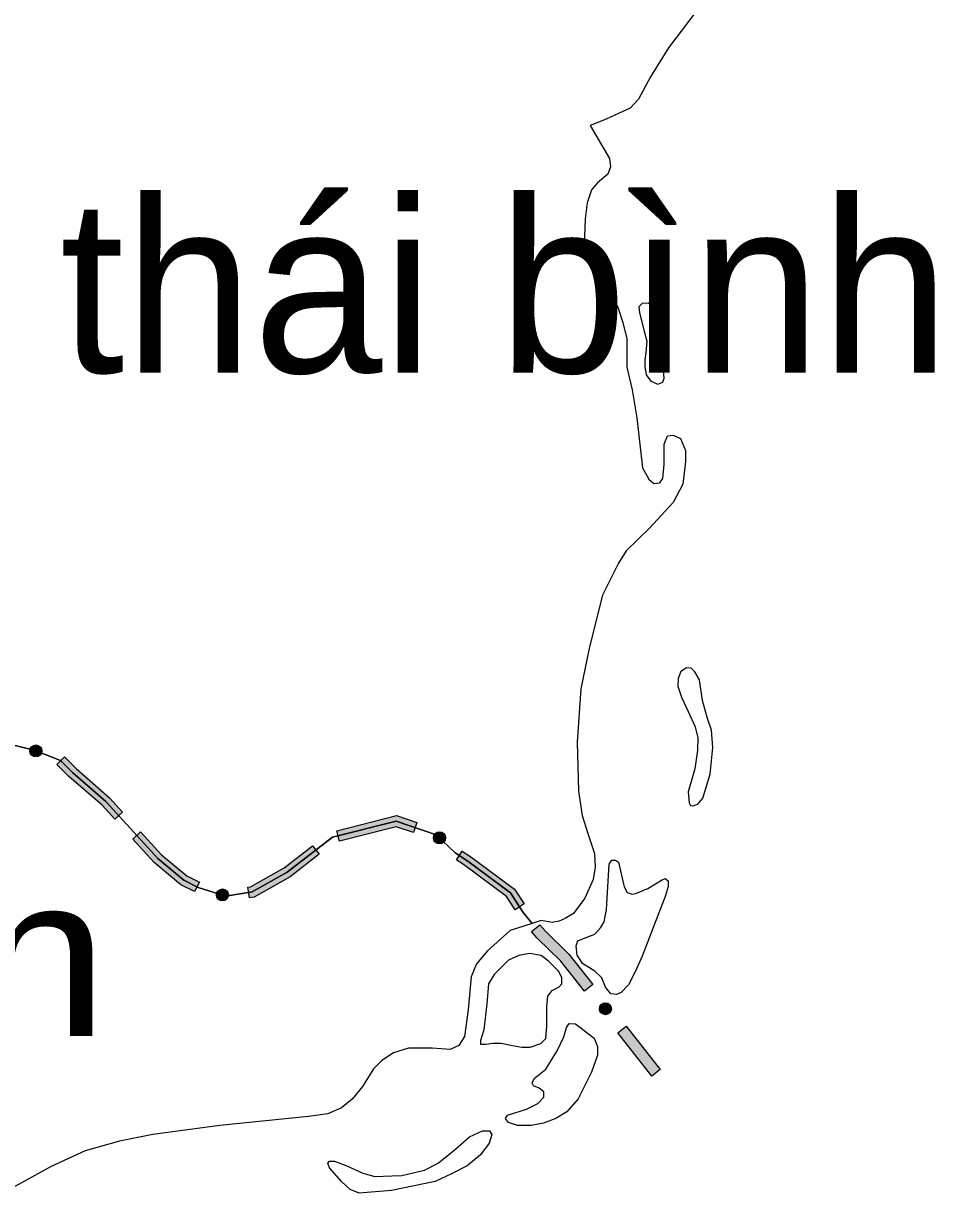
# Model space of a CAD drawing. Header units: metres. Extents: x -835890 to 1024355, y 79891 to 2211954.
# Drawn here: x -168490 to -134347, y 1794825 to 1838772 of the extents above; entities that cross this region are included whole.
import ezdxf
from ezdxf.enums import TextEntityAlignment as Align

# ---------------------------------------------------------------- set-up
doc = ezdxf.new("R2010")
doc.units = ezdxf.units.M
doc.header["$LTSCALE"] = 2200
for name, color, linetype, lineweight in [('10', 7, 'Continuous', 13), ('11', 7, 'Continuous', 13), ('13', 7, 'Continuous', 13), ('37', 7, 'Continuous', 13)]:
    doc.layers.add(name, color=color, linetype=linetype, lineweight=lineweight)
doc.layers.add('3', color=7, linetype='Continuous')

msp = doc.modelspace()

# ---------------------------------------------------------------- hatches: boundary and pattern name
at = {"layer": '37'}
for points in [[(-167817, 1811414, 1), (-168236, 1811577, 1)], [(-166956, 1811271), (-166515, 1810834), (-165266, 1809743), (-164774, 1809202), (-165070, 1808933), (-165546, 1809457), (-166787, 1810541), (-167238, 1810986)], [(-156748, 1808505), (-154511, 1809073), (-153744, 1808811), (-153873, 1808433), (-154528, 1808656), (-156650, 1808117)], [(-164101, 1808462), (-163320, 1807602), (-162370, 1806815), (-161896, 1806578), (-162074, 1806220), (-162589, 1806478), (-163597, 1807312), (-164397, 1808193)], [(-152736, 1808082, 1), (-153062, 1808393, 1)], [(-160080, 1806386), (-159981, 1806401), (-158717, 1807112), (-157652, 1807938), (-157406, 1807622), (-158495, 1806778), (-159848, 1806017), (-160018, 1805991)], [(-152044, 1807739), (-151723, 1807525), (-150093, 1806317), (-149730, 1805758), (-150065, 1805539), (-150389, 1806038), (-151953, 1807197), (-152266, 1807407)], [(-160818, 1806028, 1), (-161248, 1806162, 1)], [(-149134, 1804981), (-148944, 1804745), (-148050, 1803881), (-147147, 1802739), (-147461, 1802491), (-148347, 1803612), (-149240, 1804475), (-149446, 1804730)], [(-146544, 1801655, 1), (-146823, 1802008, 1)], [(-145906, 1801171), (-144625, 1799552), (-144939, 1799304), (-146220, 1800923)]]:
    msp.add_hatch(color=256, dxfattribs=at).paths.add_polyline_path(points)

# ---------------------------------------------------------------- linework, layer by layer
at = {"layer": '10'}
for points in [[(-169013, 1811743), (-168088, 1811519), (-167103, 1811134), (-166651, 1810688), (-165406, 1809600), (-163458, 1807457), (-162480, 1806646), (-161946, 1806379), (-160905, 1806055)], [(-160905, 1806055), (-159915, 1806209), (-158606, 1806945), (-156914, 1808257), (-154519, 1808864), (-153019, 1808353), (-152317, 1807681), (-151838, 1807361), (-150241, 1806177), (-149763, 1805442), (-149427, 1805026), (-150255, 1804761), (-151100, 1803997), (-151512, 1803513), (-151706, 1803028), (-151827, 1801792), (-151960, 1800786), (-152178, 1800447), (-152493, 1800302), (-153171, 1800350), (-154066, 1800350), (-154623, 1800180), (-155059, 1799890), (-155374, 1799575), (-155786, 1798920), (-156173, 1798436), (-156573, 1798109), (-157081, 1797890), (-157807, 1797793), (-161125, 1797454), (-163643, 1797115), (-164890, 1796860), (-166173, 1796497), (-167456, 1795915), (-169442, 1794825)]]:
    msp.add_lwpolyline(points, dxfattribs=at)
for points in [[(-145817, 1802732), (-146087, 1802443), (-146261, 1802365), (-146473, 1802385), (-146675, 1802641), (-146810, 1802988), (-147079, 1803239), (-147542, 1803528), (-147735, 1803836), (-147773, 1804183), (-147715, 1804376), (-147446, 1804491), (-147079, 1804626), (-146868, 1804857), (-146733, 1805089), (-146636, 1805551), (-146540, 1807247), (-146444, 1807401), (-146309, 1807401), (-146193, 1807324), (-145981, 1806399), (-145866, 1806187), (-145673, 1806129), (-145538, 1806148), (-145095, 1806341), (-144574, 1806649), (-144440, 1806707), (-144324, 1806630), (-144324, 1806418), (-144440, 1806033), (-145307, 1803798), (-145567, 1803214)], [(-145817, 1802732), (-146087, 1802443), (-146261, 1802365), (-146473, 1802385), (-146675, 1802641), (-146810, 1802988), (-147079, 1803239), (-147542, 1803528), (-147735, 1803836), (-147773, 1804183), (-147715, 1804376), (-147446, 1804491), (-147079, 1804626), (-146868, 1804857), (-146733, 1805089), (-146636, 1805551), (-146540, 1807247), (-146444, 1807401), (-146309, 1807401), (-146193, 1807324), (-145981, 1806399), (-145866, 1806187), (-145673, 1806129), (-145538, 1806148), (-145095, 1806341), (-144574, 1806649), (-144440, 1806707), (-144324, 1806630), (-144324, 1806418), (-144440, 1806033), (-145307, 1803798), (-145567, 1803214)], [(-151126, 1802009), (-151242, 1801044), (-151357, 1800639), (-151357, 1800504), (-151165, 1800504), (-150895, 1800543), (-150587, 1800543), (-150163, 1800446), (-149816, 1800389), (-149507, 1800389), (-149103, 1800524), (-148910, 1800717), (-148872, 1801179), (-148872, 1801912), (-148833, 1802298), (-148679, 1802510), (-148409, 1802645), (-148313, 1802761), (-148313, 1802992), (-148428, 1803224), (-148814, 1803609), (-149084, 1803822), (-149527, 1803899), (-149931, 1803822), (-150317, 1803648), (-150856, 1803108), (-151068, 1802761)], [(-147607, 1798648), (-147706, 1798450), (-148130, 1797968), (-148534, 1797718), (-148997, 1797544), (-149459, 1797448), (-149980, 1797448), (-150307, 1797563), (-150423, 1797718), (-150346, 1797833), (-149633, 1798065), (-149209, 1798277), (-148987, 1798518), (-148987, 1798711), (-149161, 1798846), (-149373, 1798942), (-149430, 1799039), (-149353, 1799212), (-148910, 1799559), (-148486, 1800254), (-148236, 1800774), (-148139, 1801122), (-148043, 1801276), (-147802, 1801266), (-147108, 1800726), (-146974, 1800418), (-146974, 1800090), (-147205, 1799453)], [(-154682, 1795559), (-154315, 1795578), (-153467, 1795771), (-152947, 1796041), (-152292, 1796581), (-151771, 1797024), (-151289, 1797255), (-151019, 1797255), (-150942, 1797120), (-151039, 1796793), (-151366, 1796349), (-151867, 1795944), (-152426, 1795655), (-153062, 1795347), (-154701, 1795019), (-155905, 1794917), (-156252, 1795052), (-156561, 1795341), (-157023, 1795862), (-157081, 1796036), (-157023, 1796113), (-156831, 1796113), (-156368, 1795939), (-155771, 1795669), (-155327, 1795534)]]:
    msp.add_lwpolyline(points, close=True, dxfattribs=at)
at = {"layer": '11'}
for points in [[(-145168, 1826440), (-145202, 1826165), (-145202, 1825906), (-145151, 1825596), (-144978, 1825355), (-144720, 1825252), (-144530, 1825321), (-144479, 1825476), (-144513, 1825855), (-144599, 1826182), (-144651, 1826509), (-144668, 1827457), (-144737, 1827853), (-144858, 1828146), (-145082, 1828283), (-145306, 1828266), (-145426, 1828146), (-145409, 1827922), (-145219, 1827181), (-145133, 1826854)], [(-143213, 1811991), (-143230, 1811526), (-143333, 1810819), (-143575, 1809957), (-143549, 1809552), (-143497, 1809449), (-143411, 1809431), (-143221, 1809500), (-143032, 1809724), (-142756, 1810621), (-142653, 1811621), (-142705, 1812276), (-142860, 1812707), (-143041, 1813388), (-143161, 1814163), (-143333, 1814456), (-143471, 1814594), (-143643, 1814612), (-143850, 1814474), (-143953, 1814215), (-143971, 1813922), (-143833, 1813508), (-143575, 1812974), (-143316, 1812405)]]:
    msp.add_lwpolyline(points, close=True, dxfattribs=at)
at = {"layer": '13'}
msp.add_lwpolyline([(-143253, 1839263), (-144318, 1837859), (-144996, 1836769), (-145444, 1835938), (-145759, 1835599), (-146171, 1835405), (-146655, 1835187), (-147253, 1834940), (-146534, 1833708), (-146485, 1833393), (-146594, 1833115), (-146982, 1832800), (-147200, 1832533), (-147369, 1832048), (-147442, 1831443), (-147466, 1830788), (-147442, 1830182), (-147297, 1829795), (-146776, 1828959), (-146219, 1828135), (-146025, 1827553), (-145880, 1826947), (-145880, 1825881), (-145680, 1825033), (-145505, 1823979), (-145287, 1822113), (-145057, 1821689), (-144863, 1821519), (-144645, 1821543), (-144524, 1821713), (-144476, 1822246), (-144476, 1822997), (-144355, 1823312), (-144137, 1823336), (-143870, 1823215), (-143677, 1822755), (-143677, 1822343), (-143774, 1821495), (-144137, 1820816), (-145033, 1819847), (-145904, 1818999), (-146195, 1818538), (-146788, 1817339), (-147272, 1815400), (-147602, 1813824), (-147735, 1811825), (-147686, 1809983), (-147553, 1809074), (-147335, 1808396), (-147093, 1807644), (-147069, 1807136), (-147142, 1806675), (-147456, 1805972), (-147880, 1805403), (-148195, 1805209), (-148413, 1805112), (-148679, 1805064), (-149086, 1805135), (-149427, 1805026), (-149763, 1805442), (-150241, 1806177), (-151838, 1807361), (-152317, 1807681), (-153019, 1808353), (-154519, 1808864), (-156914, 1808257), (-158606, 1806945), (-159915, 1806209), (-160905, 1806055), (-161946, 1806379), (-162480, 1806646), (-163458, 1807457), (-165406, 1809600), (-166651, 1810688), (-167103, 1811134), (-168088, 1811519), (-169013, 1811743)], dxfattribs=at)
at = {"layer": '37'}
for points in [[(-166956, 1811271), (-166515, 1810834), (-165266, 1809743), (-164774, 1809202), (-165070, 1808933), (-165546, 1809457), (-166787, 1810541), (-167238, 1810986)], [(-156748, 1808505), (-154511, 1809073), (-153744, 1808811), (-153873, 1808433), (-154528, 1808656), (-156650, 1808117)], [(-164101, 1808462), (-163320, 1807602), (-162370, 1806815), (-161896, 1806578), (-162074, 1806220), (-162589, 1806478), (-163597, 1807312), (-164397, 1808193)], [(-160080, 1806386), (-159981, 1806401), (-158717, 1807112), (-157652, 1807938), (-157406, 1807622), (-158495, 1806778), (-159848, 1806017), (-160018, 1805991)], [(-152044, 1807739), (-151723, 1807525), (-150093, 1806317), (-149730, 1805758), (-150065, 1805539), (-150389, 1806038), (-151953, 1807197), (-152266, 1807407)], [(-149134, 1804981), (-148944, 1804745), (-148050, 1803881), (-147147, 1802739), (-147461, 1802491), (-148347, 1803612), (-149240, 1804475), (-149446, 1804730)], [(-145906, 1801171), (-144625, 1799552), (-144939, 1799304), (-146220, 1800923)]]:
    msp.add_lwpolyline(points, close=True, dxfattribs=at)
for centre in [(-168026, 1811495), (-152899, 1808238), (-161033, 1806095), (-146683, 1801831)]:
    msp.add_circle(centre, 225, dxfattribs=at)

# ---------------------------------------------------------------- texts
at = {"layer": '3'}
msp.add_text('thái bình', height=6500, dxfattribs=at).set_placement((-150456, 1825676), align=Align.CENTER)
at = {"layer": '3', "width": 1.2}
msp.add_text('nam ', height=6000, dxfattribs=at).set_placement((-173297, 1800813), align=Align.CENTER)

doc.saveas('drawing.dxf')
